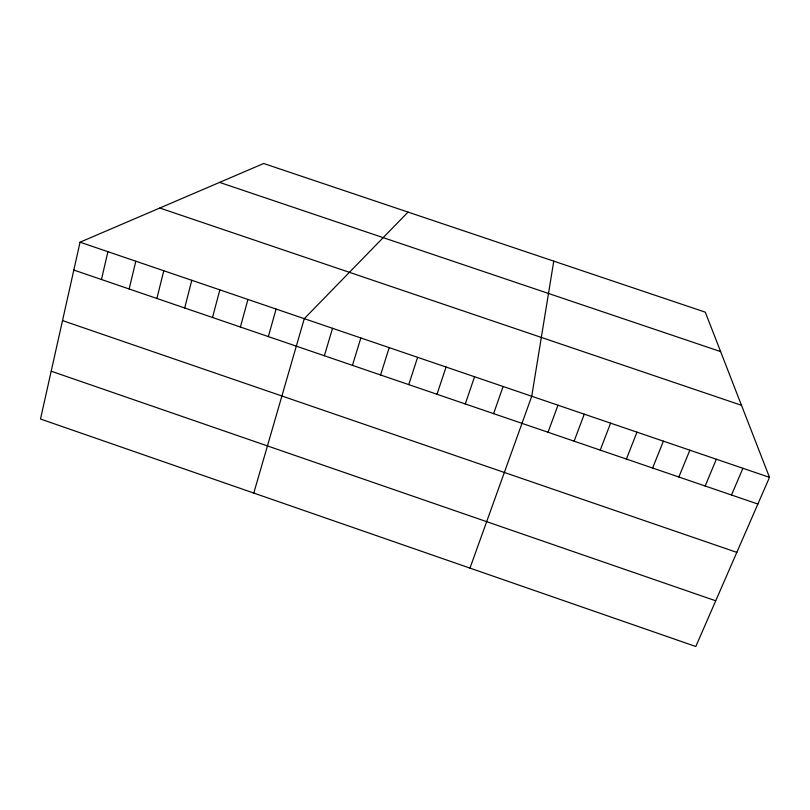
<?xml version="1.0" encoding="UTF-8"?>
<svg xmlns="http://www.w3.org/2000/svg" width="810" height="810" viewBox="0 0 810 810"><rect width="100%" height="100%" fill="white"/><g stroke="black" fill="none" stroke-linecap="round" stroke-linejoin="round"><path stroke-width="1.21" d="M553.767 261.144L531.735 396.252L469.972 568.114M80.058 242.19L40.5 419.023L695.81 646.501L769.5 477.353L705.287 312.154L263.685 163.498L80.058 242.19L769.5 477.353M101.463 279.511L107.912 251.687M129.154 288.978L135.817 261.215M156.897 298.465L163.772 270.742M184.69 307.972L191.778 280.3M212.524 317.49L219.834 289.869M240.408 327.037L247.931 299.447M268.343 336.585L276.089 309.055M253.783 493.067L304.287 318.674L408.068 212.098M324.365 355.752L332.546 328.313M352.451 365.35L360.845 337.962M380.578 374.979L389.205 347.632M408.767 384.618L417.606 357.321M436.995 394.278L446.057 367.031M465.274 403.947L474.569 376.751M493.614 413.637L503.121 386.492M548.036 432.257L557.979 405.202M574.118 441.177L584.263 414.173M600.24 450.107L610.598 423.154M626.403 459.057L636.974 432.145M652.617 468.028L663.39 441.156M678.861 476.999L689.857 450.188M705.156 486L716.354 459.229M731.501 495.001L742.912 468.281M219.581 182.392L720.616 351.591M159.793 208.018L741.494 405.304M73.821 270.054L757.876 504.033M62.522 320.578L736.817 552.369M51.192 371.203L715.726 600.797"/></g></svg>
